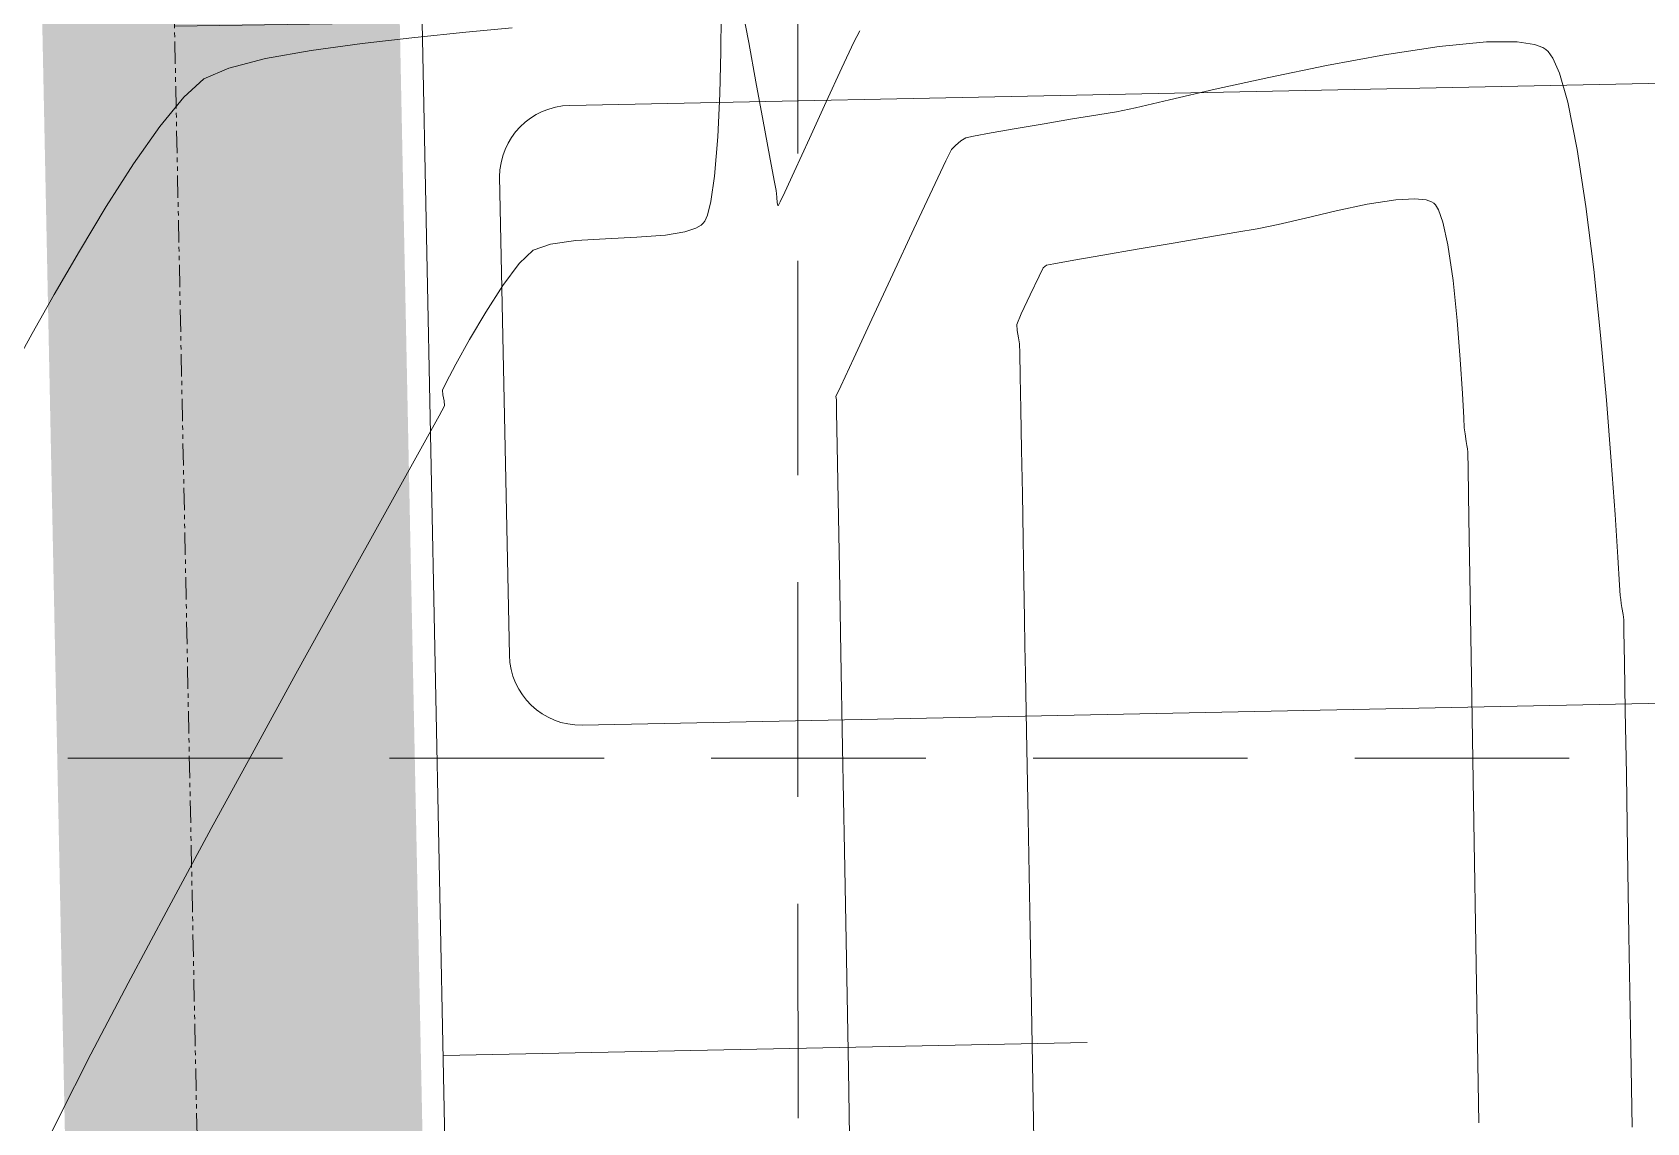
# Model space of a CAD drawing. Extents: x 2140663 to 2528301, y 336313 to 7007653.
# Drawn here: x 2527344.95 to 2527390.11, y 7006625.89 to 7006656.41 of the extents above; entities that cross this region are included whole.
import ezdxf

# ---------------------------------------------------------------- set-up
doc = ezdxf.new("R2010")
doc.units = 0
doc.header["$MEASUREMENT"] = 0
doc.linetypes.add('HIDDEN', pattern=[0.375, 0.25, -0.125])
doc.linetypes.add('PHANTOM2', pattern=[1.25, 0.625, -0.125, 0.125, -0.125, 0.125, -0.125])
for name, color, linetype in [('1 EXISTING CONTOURS', 43, 'Continuous'), ('1 SILT FENCE', 200, 'Continuous'), ('GRID', 254, 'HIDDEN'), ('SANDBAGS', 250, 'HIDDEN'), ('xdrc002ar$0$xdrc002ar$0$C-PKNG-FACE-N', 1, 'Continuous'), ('xdrc002ar$0$xdrc002ar$0$C-PKNG-STRP-N', 6, 'Continuous'), ('xdrc002pt$0$v-prop-line', 3, 'PHANTOM2')]:
    doc.layers.add(name, color=color, linetype=linetype)

msp = doc.modelspace()

# ---------------------------------------------------------------- linework, layer by layer
at = {"layer": '1 EXISTING CONTOURS', "color": 43, "lineweight": 0}
for points, elevation in [([(2527364.221395118, 7006656.884322179), (2527364.209766265, 7006655.869654811)], 600), ([(2527358.373777247, 7006656.53290363), (2527357.081461028, 7006656.411572082)], 599), ([(2527352.755159647, 7006655.902446542), (2527351.479885268, 7006655.673414613)], 599), ([(2527364.209766265, 7006655.869654811), (2527364.181016698, 7006654.690100727)], 600), ([(2527365.196623363, 7006655.0277347), (2527364.993077986, 7006656.123917499)], 600), ([(2527384.304179133, 7006656.015812145), (2527382.775149202, 7006655.784494848)], 601), ([(2527386.491501578, 7006656.141131899), (2527385.63669776, 7006656.141221479)], 601), ([(2527386.974536503, 7006656.070406447), (2527386.491501578, 7006656.141131899)], 601), ([(2527387.297183572, 7006655.930487012), (2527387.208838814, 7006655.985294475)], 601), ([(2527350.446329089, 7006655.409247749), (2527349.749474207, 7006655.106662014)], 599), ([(2527367.600712043, 7006655.413479703), (2527367.162055014, 7006654.461248649)], 600), ([(2527349.749474207, 7006655.106662014), (2527349.186877771, 7006654.597964175)], 599), ([(2527364.181016698, 7006654.690100727), (2527364.126455482, 7006653.482713279)], 600), ([(2527367.162055014, 7006654.461248649), (2527366.692847838, 7006653.437288697)], 600), ([(2527375.284477662, 7006654.186133222), (2527374.760348081, 7006654.101183675)], 601), ([(2527371.780587799, 7006653.595747776), (2527371.280384182, 7006653.504346757)], 601), ([(2527372.471795386, 7006653.716405454), (2527371.780587799, 7006653.595747776)], 601), ([(2527370.665857554, 7006653.13452149), (2527370.507412683, 7006652.812320302)], 601), ([(2527370.777224385, 7006653.246989326), (2527370.665857554, 7006653.13452149)], 601), ([(2527371.064293925, 7006653.457475875), (2527370.931587662, 7006653.372938354)], 601), ([(2527371.280384182, 7006653.504346757), (2527371.064293925, 7006653.457475875)], 601), ([(2527364.037391681, 7006652.384545821), (2527363.935458472, 7006651.676750099)], 600), ([(2527365.758145232, 7006651.981784801), (2527365.706146597, 7006652.266938382)], 600), ([(2527366.264727843, 7006652.50464969), (2527365.999954901, 7006651.933859061)], 600), ([(2527365.792775736, 7006651.640314415), (2527365.775835354, 7006651.796965096)], 600), ([(2527365.808535513, 7006651.575956849), (2527365.792775736, 7006651.640314415)], 600), ([(2527365.826317897, 7006651.576483357), (2527365.818298706, 7006651.565533882)], 600), ([(2527365.870783786, 7006651.662821169), (2527365.826317897, 7006651.576483357)], 600), ([(2527381.423974465, 7006651.413167979), (2527380.564932405, 7006651.210303684)], 602), ([(2527383.631622537, 7006651.749937802), (2527383.096790998, 7006651.72099143)], 602), ([(2527383.942996366, 7006651.716991982), (2527383.631622537, 7006651.749937802)], 602), ([(2527384.157581687, 7006651.627448773), (2527384.097910864, 7006651.66412676)], 602), ([(2527384.411121499, 7006651.099032994), (2527384.290980226, 7006651.437936825)], 602), ([(2527363.51602167, 7006650.926352027), (2527363.206878052, 7006650.825478022)], 600), ([(2527363.665510447, 7006651.013635721), (2527363.51602167, 7006650.926352027)], 600), ([(2527363.720992588, 7006651.064084281), (2527363.665510447, 7006651.013635721)], 600), ([(2527363.762388864, 7006651.120553069), (2527363.720992588, 7006651.064084281)], 600), ([(2527384.551603876, 7006650.462192557), (2527384.411121499, 7006651.099032994)], 602), ([(2527360.989788118, 7006650.631475227), (2527360.153604724, 7006650.580181281)], 600), ([(2527361.85962514, 7006650.672328875), (2527360.989788118, 7006650.631475227)], 600), ([(2527363.206878052, 7006650.825478022), (2527362.668109253, 7006650.73592585)], 600), ([(2527376.872002843, 7006650.5124085), (2527375.861699248, 7006650.337252413)], 602), ([(2527375.861699248, 7006650.337252413), (2527374.902336946, 7006650.170079145)], 602), ([(2527373.323126691, 7006649.892440544), (2527373.276538299, 7006649.856732727)], 602), ([(2527373.533727779, 7006649.930074781), (2527373.323126691, 7006649.892440544)], 602), ([(2527388.821923131, 7006647.932156696), (2527388.631141781, 7006649.77304561)], 601), ([(2527384.812069508, 7006648.348307184), (2527384.697303905, 7006649.460321315)], 602), ([(2527372.613908338, 7006648.529569237), (2527372.491856879, 7006648.233991015)], 602), ([(2527372.571728293, 7006647.687846147), (2527372.578396231, 7006647.427442645)], 602), ([(2527372.578396231, 7006647.427442645), (2527372.590832753, 7006646.787405839)], 602), ([(2527356.422747142, 7006646.391780057), (2527356.433845761, 7006646.259976714)], 600), ([(2527367.570426018, 7006646.510318145), (2527367.434135763, 7006646.21502101)], 601), ([(2527372.590832753, 7006646.787405839), (2527372.607641541, 7006645.857616941)], 602), ([(2527356.485458861, 7006645.957826556), (2527356.333784358, 7006645.676958431)], 600), ([(2527356.471875211, 7006646.091086709), (2527356.485458861, 7006645.957826556)], 600), ([(2527367.434135763, 7006646.21502101), (2527367.447558414, 7006646.123239589)], 601), ([(2527367.447558414, 7006646.123239589), (2527367.453582591, 7006645.787179098)], 601), ([(2527356.333784358, 7006645.676958431), (2527355.911890708, 7006644.916543252)], 600), ([(2527367.453582591, 7006645.787179098), (2527367.470572088, 7006644.83282875)], 601), ([(2527372.607641541, 7006645.857616941), (2527372.627426281, 7006644.72795716)], 602), ([(2527385.010881939, 7006645.339109791), (2527384.995306901, 7006645.621551468)], 602), ([(2527385.06689004, 7006644.959495013), (2527385.035954491, 7006645.167597688)], 602), ([(2527355.911890708, 7006644.916543252), (2527355.260013826, 7006643.745140987)], 600), ([(2527385.098615311, 7006644.751441543), (2527385.083949344, 7006644.845282715)], 602), ([(2527385.112110541, 7006644.657504522), (2527385.098615311, 7006644.751441543)], 602), ([(2527385.142581691, 7006642.815057184), (2527385.120117562, 7006644.179908042)], 602), ([(2527372.648790653, 7006643.488307708), (2527372.67033834, 7006642.228549794)], 602), ([(2527354.418389625, 7006642.231311598), (2527353.42725402, 7006640.443615053)], 600), ([(2527372.690673025, 7006641.038564631), (2527372.708398391, 7006640.008233428)], 602), ([(2527389.371228123, 7006640.645954794), (2527389.354324748, 7006640.935131351)], 601), ([(2527389.404649622, 7006640.420075127), (2527389.387848617, 7006640.53300207)], 601), ([(2527389.422795828, 7006640.309105954), (2527389.404649622, 7006640.420075127)], 601), ([(2527389.473098655, 7006639.9636586), (2527389.452738663, 7006640.119630686)], 601), ([(2527389.479220177, 7006639.646143536), (2527389.473098655, 7006639.9636586)], 601), ([(2527372.722118122, 7006639.227437395), (2527372.735436852, 7006638.482270388)], 602), ([(2527389.51612896, 7006637.419524014), (2527389.493910802, 7006638.775251593)], 601), ([(2527372.735436852, 7006638.482270388), (2527372.764639703, 7006636.846315294)], 602), ([(2527385.281850306, 7006634.313623069), (2527385.224934704, 7006637.790250222)], 602), ([(2527389.544833078, 7006635.647502047), (2527389.51612896, 7006637.419524014)], 601), ([(2527372.764639703, 7006636.846315294), (2527372.808062849, 7006634.413946372)], 602), ([(2527385.347276451, 7006630.316399433), (2527385.281850306, 7006634.313623069)], 602), ([(2527372.864042462, 7006631.279537885), (2527372.930914714, 7006627.537464091)], 602), ([(2527389.65944548, 7006628.519082271), (2527389.617532909, 7006631.128739931)], 601), ([(2527367.725620869, 7006630.475306715), (2527367.780787652, 7006627.3692609)], 601), ([(2527372.930914714, 7006627.537464091), (2527373.007015779, 7006623.282099253)], 602)]:
    msp.add_lwpolyline(points, dxfattribs=dict(at, elevation=elevation))
at = {"layer": '1 EXISTING CONTOURS', "color": 43, "lineweight": 0, "extrusion": (0.9829929571645981, 0.1836432578800501, 0), "elevation": 3771107.145821427}
msp.add_lwpolyline([(6423360.081904272, 600), (6423361.052963345, 600)], dxfattribs=at)
at = {"layer": '1 EXISTING CONTOURS', "color": 43, "lineweight": 0, "extrusion": (0.09969496232154533, -0.9950180473175879, 0), "elevation": -6719784.811858362}
msp.add_lwpolyline([(3213294.255021323, 599), (3213292.8173284, 599)], dxfattribs=at)
at = {"layer": '1 EXISTING CONTOURS', "color": 43, "lineweight": 0, "extrusion": (0.8912451563227314, -0.4535218532014418, 0), "elevation": -925167.240987061}
msp.add_lwpolyline([(7390865.28793069, 600), (7390864.929304635, 600)], dxfattribs=at)
at = {"layer": '1 EXISTING CONTOURS', "color": 43, "lineweight": 0, "extrusion": (0.1373494210887641, -0.9905226582600629, 0), "elevation": -6593120.992196638}
msp.add_lwpolyline([(3465761.736986134, 599), (3465760.301370832, 599)], dxfattribs=at)
at = {"layer": '1 EXISTING CONTOURS', "color": 43, "lineweight": 0, "extrusion": (0.1136690210958015, -0.9935186730218624, 0), "elevation": -6673961.795141225}
msp.add_lwpolyline([(3307414.791732654, 599), (3307413.308356918, 599)], dxfattribs=at)
at = {"layer": '1 EXISTING CONTOURS', "color": 43, "lineweight": 0, "extrusion": (0.9053794905318021, -0.4246033185508262, 0), "elevation": -686822.3497863412}
msp.add_lwpolyline([(7416811.571481021, 600), (7416810.77904832, 600)], dxfattribs=at)
at = {"layer": '1 EXISTING CONTOURS', "color": 43, "lineweight": 0, "extrusion": (0.09370044434490951, -0.9956004352799204, 0), "elevation": -6739012.746867313}
msp.add_lwpolyline([(3172793.033820951, 601.0000000000003), (3172791.695413915, 601.0000000000003)], dxfattribs=at)
at = {"layer": '1 EXISTING CONTOURS', "color": 43, "lineweight": 0, "extrusion": (0.3414281817213028, 0.9399078660839503, 0), "elevation": 7448532.294741983}
msp.add_lwpolyline([(16758.69477821514, 601), (16758.94406042574, 601)], dxfattribs=at)
at = {"layer": '1 EXISTING CONTOURS', "color": 43, "lineweight": 0, "extrusion": (-0.680126843876231, -0.7330944524677273, 0), "elevation": -6855484.538676471}
msp.add_lwpolyline([(-2912601.088905681, 601), (-2912601.177326127, 601)], dxfattribs=at)
at = {"layer": '1 EXISTING CONTOURS', "color": 43, "lineweight": 0, "extrusion": (0.8226516375657287, 0.5685457617557492, 0), "elevation": 6062763.851284084}
msp.add_lwpolyline([(4327101.329404972, 601.0000000000007), (4327101.552620387, 601.0000000000007)], dxfattribs=at)
at = {"layer": '1 EXISTING CONTOURS', "color": 43, "lineweight": 0, "extrusion": (0.2476298051348616, -0.9688547257503938, 0), "elevation": -6162583.906422267}
msp.add_lwpolyline([(4183693.203973827, 599.0000000000007), (4183692.137192451, 599.0000000000007)], dxfattribs=at)
at = {"layer": '1 EXISTING CONTOURS', "color": 43, "lineweight": 0, "extrusion": (0.2037679477992901, -0.9790192150564084, 0), "elevation": -6344651.080432232}
msp.add_lwpolyline([(3902086.521666957, 601.0000000000007), (3902084.876357686, 601.0000000000007)], dxfattribs=at)
at = {"layer": '1 EXISTING CONTOURS', "color": 43, "lineweight": 0, "extrusion": (0.1826384681530005, -0.9831801411494872, 0), "elevation": -6427207.504695985}
msp.add_lwpolyline([(3764557.432965475, 601), (3764555.783433732, 601)], dxfattribs=at)
at = {"layer": '1 EXISTING CONTOURS', "color": 43, "lineweight": 0, "extrusion": (0.9172264892636215, 0.3983661222959751, 0), "elevation": 5109401.009646056}
msp.add_lwpolyline([(5419864.183033244, 601.0000000000007), (5419864.643513083, 601.0000000000007)], dxfattribs=at)
at = {"layer": '1 EXISTING CONTOURS', "color": 43, "lineweight": 0, "extrusion": (0.9833131217731986, 0.1819211492615598, 0), "elevation": 3759850.096477435}
msp.add_lwpolyline([(6429953.528605146, 600), (6429954.647336297, 600)], dxfattribs=at)
at = {"layer": '1 EXISTING CONTOURS', "color": 43, "lineweight": 0, "extrusion": (0.2174555033333491, -0.9760702352136551, 0), "elevation": -6289394.947791145}
msp.add_lwpolyline([(3990535.66647743, 601.0000000000007), (3990534.133762372, 601.0000000000007)], dxfattribs=at)
at = {"layer": '1 EXISTING CONTOURS', "color": 43, "lineweight": 0, "extrusion": (0.9611057559615285, 0.2761806036955146, 0), "elevation": 4364189.120240066}
msp.add_lwpolyline([(6036120.413593502, 601), (6036121.251488981, 601)], dxfattribs=at)
at = {"layer": '1 EXISTING CONTOURS', "color": 43, "lineweight": 0, "extrusion": (0.7761966358214468, -0.6304909059926783, 0), "elevation": -2455912.069047603}
msp.add_lwpolyline([(7032012.40589709, 599), (7032011.346044427, 599)], dxfattribs=at)
at = {"layer": '1 EXISTING CONTOURS', "color": 43, "lineweight": 0, "extrusion": (-0.2258763596772617, 0.974155978341738, 0), "elevation": 6254699.724028165}
msp.add_lwpolyline([(-4044696.805381326, 601.0000000000007), (-4044695.824767613, 601.0000000000007)], dxfattribs=at)
at = {"layer": '1 EXISTING CONTOURS', "color": 43, "lineweight": 0, "extrusion": (0.2252657870657962, -0.9742973494665924, 0), "elevation": -6257233.409693027}
msp.add_lwpolyline([(4040777.343364105, 601), (4040776.032130608, 601)], dxfattribs=at)
at = {"layer": '1 EXISTING CONTOURS', "color": 43, "lineweight": 0, "extrusion": (0.1633008806802483, -0.9865763135049693, 0), "elevation": -6499876.448976396}
msp.add_lwpolyline([(3637640.859254883, 601.0000000000007), (3637640.144091588, 601.0000000000007)], dxfattribs=at)
at = {"layer": '1 EXISTING CONTOURS', "color": 43, "lineweight": 0, "extrusion": (0.2064340905633356, -0.9784605082747533, 0), "elevation": -6333997.997905941}
msp.add_lwpolyline([(3919349.731163833, 601), (3919349.190257262, 601)], dxfattribs=at)
at = {"layer": '1 EXISTING CONTOURS', "color": 43, "lineweight": 0, "extrusion": (0.980275393168414, 0.1976364175664783, 0), "elevation": 3862306.257462728}
msp.add_lwpolyline([(6368945.709815972, 601.0000000000007), (6368947.063540898, 601.0000000000007)], dxfattribs=at)
at = {"layer": '1 EXISTING CONTOURS', "color": 43, "lineweight": 0, "extrusion": (0.8192462407738985, -0.573441886312672, 0), "elevation": -1947387.984623888}
msp.add_lwpolyline([(7189462.267731413, 599), (7189460.985918296, 599)], dxfattribs=at)
at = {"layer": '1 EXISTING CONTOURS', "color": 43, "lineweight": 0, "extrusion": (0.9834035614543318, 0.1814316271186927, 0), "elevation": 3756648.75835333}
msp.add_lwpolyline([(6431823.426987926, 600.0000000000007), (6431824.409478662, 600.0000000000007)], dxfattribs=at)
at = {"layer": '1 EXISTING CONTOURS', "color": 43, "lineweight": 0, "extrusion": (0.1681946206851879, -0.9857538077900414, 0), "elevation": -6481745.126589112}
msp.add_lwpolyline([(3669849.302385644, 601), (3669848.501879309, 601)], dxfattribs=at)
at = {"layer": '1 EXISTING CONTOURS', "color": 43, "lineweight": 0, "extrusion": (0.1656510218278385, -0.9861844345594759, 0), "elevation": -6491191.003040049}
msp.add_lwpolyline([(3653116.345247792, 601.0000000000007), (3653115.540238776, 601.0000000000007)], dxfattribs=at)
at = {"layer": '1 EXISTING CONTOURS', "color": 43, "lineweight": 0, "extrusion": (0.9967273520419592, -0.08083678427191836, 0), "elevation": 1952697.617357634}
msp.add_lwpolyline([(7188027.161167246, 600.0000000000007), (7188026.059394073, 600.0000000000007)], dxfattribs=at)
at = {"layer": '1 EXISTING CONTOURS', "color": 43, "lineweight": 0, "extrusion": (0.9088208996114536, -0.4171864959816271, 0), "elevation": -626157.5246180976}
msp.add_lwpolyline([(7422176.33479226, 600), (7422175.308584559, 600)], dxfattribs=at)
at = {"layer": '1 EXISTING CONTOURS', "color": 43, "lineweight": 0, "extrusion": (0.6321902907721103, -0.7748131621581261, 0), "elevation": -3831067.891902883}
msp.add_lwpolyline([(6387778.496627253, 601), (6387778.297400801, 601)], dxfattribs=at)
at = {"layer": '1 EXISTING CONTOURS', "color": 43, "lineweight": 0, "extrusion": (0.8420313204316328, -0.539428637923647, 0), "elevation": -1651483.14453414}
msp.add_lwpolyline([(7263144.818466614, 599), (7263143.403914296, 599)], dxfattribs=at)
at = {"layer": '1 EXISTING CONTOURS', "color": 43, "lineweight": 0, "extrusion": (0.9835025101721844, 0.1808944788682408, 0), "elevation": 3753135.226557072}
msp.add_lwpolyline([(6433873.590114672, 600), (6433874.296313591, 600)], dxfattribs=at)
at = {"layer": '1 EXISTING CONTOURS', "color": 43, "lineweight": 0, "extrusion": (0.904353453068737, -0.4267842920289497, 0), "elevation": -704693.1144360253}
msp.add_lwpolyline([(7415132.697976613, 601.0000000000007), (7415131.818795291, 601.0000000000007)], dxfattribs=at)
at = {"layer": '1 EXISTING CONTOURS', "color": 43, "lineweight": 0, "extrusion": (0.9886032272668943, 0.1505445417060394, 0), "elevation": 3553397.487365237}
msp.add_lwpolyline([(6546313.792478601, 601), (6546315.40469946, 601)], dxfattribs=at)
at = {"layer": '1 EXISTING CONTOURS', "color": 43, "lineweight": 0, "extrusion": (0.9954505017955338, 0.09528010534744281, 0), "elevation": 3183462.051123844}
msp.add_lwpolyline([(6733967.369822369, 600), (6733967.555486753, 600)], dxfattribs=at)
at = {"layer": '1 EXISTING CONTOURS', "color": 43, "lineweight": 0, "extrusion": (0.9027241392101997, -0.4302198606377959, 0), "elevation": -732886.5217439742}
msp.add_lwpolyline([(7412396.884019705, 600.0000000000003), (7412396.583775278, 600.0000000000003)], dxfattribs=at)
at = {"layer": '1 EXISTING CONTOURS', "color": 43, "lineweight": 0, "extrusion": (0.9058330798315749, -0.4236347854967102, 0), "elevation": -678886.0536514409}
msp.add_lwpolyline([(7417539.079897149, 601), (7417537.855533415, 601)], dxfattribs=at)
at = {"layer": '1 EXISTING CONTOURS', "color": 43, "lineweight": 0, "extrusion": (0.8560064810355175, -0.5169650901416752, 0), "elevation": -1458768.812492431}
msp.add_lwpolyline([(7304289.303840827, 599.0000000000007), (7304287.848729871, 599.0000000000007)], dxfattribs=at)
at = {"layer": '1 EXISTING CONTOURS', "color": 43, "lineweight": 0, "extrusion": (0.9695664326192589, -0.2448283740459108, 0), "elevation": 735020.0973082606}
msp.add_lwpolyline([(7412184.673772914, 600.0000000000003), (7412184.27648239, 600.0000000000003)], dxfattribs=at)
at = {"layer": '1 EXISTING CONTOURS', "color": 43, "lineweight": 0, "extrusion": (0.7298284702007505, 0.6836303124382596, 0), "elevation": 6634502.927698563}
msp.add_lwpolyline([(3385869.909293965, 600), (3385869.92357536, 600)], dxfattribs=at)
at = {"layer": '1 EXISTING CONTOURS', "color": 43, "lineweight": 0, "extrusion": (0.2063213950738647, -0.978484277816856, 0), "elevation": -6334445.386649941}
msp.add_lwpolyline([(3918625.972466853, 602), (3918625.081766474, 602)], dxfattribs=at)
at = {"layer": '1 EXISTING CONTOURS', "color": 43, "lineweight": 0, "extrusion": (0.1529956828029618, -0.9882268570746575, 0), "elevation": -6537482.706253898}
msp.add_lwpolyline([(3569615.318581014, 602), (3569614.507754825, 602)], dxfattribs=at)
at = {"layer": '1 EXISTING CONTOURS', "color": 43, "lineweight": 0, "extrusion": (-0.3229665154185662, -0.9464103919116639, 0), "elevation": -7447428.382661288}
msp.add_lwpolyline([(129028.70190041, 602.0000000000007), (129028.5382140223, 602.0000000000007)], dxfattribs=at)
at = {"layer": '1 EXISTING CONTOURS', "color": 43, "lineweight": 0, "extrusion": (-0.6985419582913388, -0.7155690969476683, 0), "elevation": -6779227.256472047}
msp.add_lwpolyline([(-3085922.085377408, 602), (-3085922.149622692, 602)], dxfattribs=at)
at = {"layer": '1 EXISTING CONTOURS', "color": 43, "lineweight": 0, "extrusion": (0.8558013219007256, 0.5173046466377149, 0), "elevation": 5787512.163387554}
msp.add_lwpolyline([(4688873.925120717, 602.0000000000003), (4688874.094124805, 602.0000000000003)], dxfattribs=at)
at = {"layer": '1 EXISTING CONTOURS', "color": 43, "lineweight": 0, "extrusion": (0.9925194871940963, 0.1220863118452184, 0), "elevation": 3363898.497303304}
msp.add_lwpolyline([(6645676.883116225, 601.0000000000003), (6645678.661555166, 601.0000000000003)], dxfattribs=at)
at = {"layer": '1 EXISTING CONTOURS', "color": 43, "lineweight": 0, "extrusion": (0.9142025312669515, -0.4052576116806431, 0), "elevation": -528976.3499865732}
msp.add_lwpolyline([(7429731.779353459, 600.0000000000003), (7429731.592307953, 600.0000000000003)], dxfattribs=at)
at = {"layer": '1 EXISTING CONTOURS', "color": 43, "lineweight": 0, "extrusion": (0.9064848300357504, -0.4222383839906753, 0), "elevation": -667454.7421093937}
msp.add_lwpolyline([(7418575.218958786, 601.0000000000007), (7418573.824410678, 601.0000000000007)], dxfattribs=at)
at = {"layer": '1 EXISTING CONTOURS', "color": 43, "lineweight": 0, "extrusion": (0.1626761720317932, -0.9866795138509173, 0), "elevation": -6502174.537371078}
msp.add_lwpolyline([(3633528.444268808, 602.0000000000007), (3633527.869421417, 602.0000000000007)], dxfattribs=at)
at = {"layer": '1 EXISTING CONTOURS', "color": 43, "lineweight": 0, "extrusion": (0.1993635586281416, -0.9799255948750006, 0), "elevation": -6362129.246485348}
msp.add_lwpolyline([(3873515.038303136, 602.0000000000003), (3873514.440500136, 602.0000000000003)], dxfattribs=at)
at = {"layer": '1 EXISTING CONTOURS', "color": 43, "lineweight": 0, "extrusion": (0.2309907562650116, -0.9729559447992072, 0), "elevation": -6233361.400136301}
msp.add_lwpolyline([(4077501.607374169, 602), (4077500.822346394, 602)], dxfattribs=at)
at = {"layer": '1 EXISTING CONTOURS', "color": 43, "lineweight": 0, "extrusion": (0.334469335132406, -0.9424066340259317, 0), "elevation": -5757789.666041771}
msp.add_lwpolyline([(4725310.03786651, 600.0000000000007), (4725309.524440033, 600.0000000000007)], dxfattribs=at)
at = {"layer": '1 EXISTING CONTOURS', "color": 43, "lineweight": 0, "extrusion": (0.1329639454722986, -0.9911208751733764, 0), "elevation": -6608389.877410556}
msp.add_lwpolyline([(3436551.313005705, 600), (3436550.599144012, 600)], dxfattribs=at)
at = {"layer": '1 EXISTING CONTOURS', "color": 43, "lineweight": 0, "extrusion": (0.07841975211452318, -0.9969204293614896, 0), "elevation": -6786878.106108569}
msp.add_lwpolyline([(3069039.290108023, 600), (3069038.479126435, 600)], dxfattribs=at)
at = {"layer": '1 EXISTING CONTOURS', "color": 43, "lineweight": 0, "extrusion": (0.1696003213562783, -0.9855129278684513, 0), "elevation": -6476500.731354582}
msp.add_lwpolyline([(3679093.73555243, 602.0000000000007), (3679092.759490144, 602.0000000000007)], dxfattribs=at)
at = {"layer": '1 EXISTING CONTOURS', "color": 43, "lineweight": 0, "extrusion": (0.1674889478752525, -0.9858739535760345, 0), "elevation": -6484366.550908451}
msp.add_lwpolyline([(3665213.353375011, 602), (3665212.527491018, 602)], dxfattribs=at)
at = {"layer": '1 EXISTING CONTOURS', "color": 43, "lineweight": 0, "extrusion": (0.9895901950838133, 0.143914022228483, 0), "elevation": 3509430.221836685}
msp.add_lwpolyline([(6569985.508815544, 602), (6569986.521225777, 602)], dxfattribs=at)
at = {"layer": '1 EXISTING CONTOURS', "color": 43, "lineweight": 0, "extrusion": (0.8654201053901713, -0.5010469450924383, 0), "elevation": -1323444.448506648}
msp.add_lwpolyline([(7330015.15804165, 599.0000000000007), (7330013.755738047, 599.0000000000007)], dxfattribs=at)
at = {"layer": '1 EXISTING CONTOURS', "color": 43, "lineweight": 0, "extrusion": (-0.6934547809061685, 0.7205001504776927, 0), "elevation": 3295683.449827739}
msp.add_lwpolyline([(-6679757.670654873, 600), (-6679757.129774907, 600)], dxfattribs=at)
at = {"layer": '1 EXISTING CONTOURS', "color": 43, "lineweight": 0, "extrusion": (0.1732306731870795, -0.9848812790723315, 0), "elevation": -6462899.726501244}
msp.add_lwpolyline([(3702930.130864423, 602.0000000000003), (3702929.562764431, 602.0000000000003)], dxfattribs=at)
at = {"layer": '1 EXISTING CONTOURS', "color": 43, "lineweight": 0, "extrusion": (0.1723801526082034, -0.9850304985058952, 0), "elevation": -6466094.83852649}
msp.add_lwpolyline([(3697348.785550787, 602.0000000000003), (3697347.96415681, 602.0000000000003)], dxfattribs=at)
at = {"layer": '1 EXISTING CONTOURS', "color": 43, "lineweight": 0, "extrusion": (0.80111042552922, -0.5985165712897114, 0), "elevation": -2168902.795898539}
msp.add_lwpolyline([(7125766.300980594, 600), (7125765.536357118, 600)], dxfattribs=at)
at = {"layer": '1 EXISTING CONTOURS', "color": 43, "lineweight": 0, "extrusion": (0.9068630743787839, -0.4214253959222921, 0), "elevation": -660802.4565131189}
msp.add_lwpolyline([(7419169.329140682, 601.0000000000003), (7419167.939412392, 601.0000000000003)], dxfattribs=at)
at = {"layer": '1 EXISTING CONTOURS', "color": 43, "lineweight": 0, "extrusion": (0.9002213548798104, -0.4354325576003231, 0), "elevation": -775728.0976148658}
msp.add_lwpolyline([(7408036.121966399, 602.0000000000007), (7408035.547528909, 602.0000000000007)], dxfattribs=at)
at = {"layer": '1 EXISTING CONTOURS', "color": 43, "lineweight": 0, "extrusion": (0.8967945671756252, -0.4424471768293736, 0), "elevation": -833537.8476387761}
msp.add_lwpolyline([(7401754.642564735, 602), (7401754.38138431, 602)], dxfattribs=at)
at = {"layer": '1 EXISTING CONTOURS', "color": 43, "lineweight": 0, "extrusion": (0.6505409405673058, -0.7594711875020704, 0), "elevation": -3677188.898620117}
msp.add_lwpolyline([(6477579.771618228, 602), (6477579.712827924, 602)], dxfattribs=at)
at = {"layer": '1 EXISTING CONTOURS', "color": 43, "lineweight": 0, "extrusion": (0.8721883262656401, -0.4891702398203935, 0), "elevation": -1223122.909481855}
msp.add_lwpolyline([(7347419.765869695, 599), (7347418.510304468, 599)], dxfattribs=at)
at = {"layer": '1 EXISTING CONTOURS', "color": 43, "lineweight": 0, "extrusion": (0.840779370983543, -0.5413779172893165, 0), "elevation": -1668294.653160262}
msp.add_lwpolyline([(7259302.085423104, 600.0000000000003), (7259301.199849853, 600.0000000000003)], dxfattribs=at)
at = {"layer": '1 EXISTING CONTOURS', "color": 43, "lineweight": 0, "extrusion": (0.9052606361774748, -0.4248566588716173, 0), "elevation": -688890.3438363271}
msp.add_lwpolyline([(7416614.783649625, 602.0000000000007), (7416614.189818539, 602.0000000000007)], dxfattribs=at)
at = {"layer": '1 EXISTING CONTOURS', "color": 43, "lineweight": 0, "extrusion": (0.8612218211556595, -0.5082292541416026, 0), "elevation": -1384368.237013097}
msp.add_lwpolyline([(7318755.737436105, 600.0000000000003), (7318754.842025157, 600.0000000000003)], dxfattribs=at)
at = {"layer": '1 EXISTING CONTOURS', "color": 43, "lineweight": 0, "extrusion": (0.9071299594617436, -0.4208506108430112, 0), "elevation": -656100.6226308686}
msp.add_lwpolyline([(7419585.215678969, 601), (7419584.005776406, 601)], dxfattribs=at)
at = {"layer": '1 EXISTING CONTOURS', "color": 43, "lineweight": 0, "extrusion": (0.9978492932460968, 0.06554988915524573, 0), "elevation": 2981221.869856923}
msp.add_lwpolyline([(6825910.001616709, 602), (6825909.835135138, 602)], dxfattribs=at)
at = {"layer": '1 EXISTING CONTOURS', "color": 43, "lineweight": 0, "extrusion": (0.996910473399806, 0.07854621585903945, 0), "elevation": 3069922.103078213}
msp.add_lwpolyline([(6786483.51031264, 602), (6786484.608849214, 602)], dxfattribs=at)
at = {"layer": '1 EXISTING CONTOURS', "color": 43, "lineweight": 0, "extrusion": (0.8773048244408255, -0.4799335839601688, 0), "elevation": -1145473.75752591}
msp.add_lwpolyline([(7359923.796350311, 599), (7359922.781757459, 599)], dxfattribs=at)
at = {"layer": '1 EXISTING CONTOURS', "color": 43, "lineweight": 0, "extrusion": (0.8741705193129775, -0.4856190926683995, 0), "elevation": -1193220.813374283}
msp.add_lwpolyline([(7352337.855665224, 600.0000000000007), (7352337.063743047, 600.0000000000007)], dxfattribs=at)
at = {"layer": '1 EXISTING CONTOURS', "color": 43, "lineweight": 0, "extrusion": (0.9823188623549299, 0.1872155246279439, 0), "elevation": 3794438.975577074}
msp.add_lwpolyline([(6409599.189912692, 602), (6409598.976064625, 602)], dxfattribs=at)
at = {"layer": '1 EXISTING CONTOURS', "color": 43, "lineweight": 0, "extrusion": (0.9858264599133593, 0.1677682655769379, 0), "elevation": 3667043.885367637}
msp.add_lwpolyline([(6483325.945541754, 602.0000000000007), (6483325.773143911, 602.0000000000007)], dxfattribs=at)
at = {"layer": '1 EXISTING CONTOURS', "color": 43, "lineweight": 0, "extrusion": (0.9959848680795232, 0.08952174348511507, 0), "elevation": 3144488.361261815}
msp.add_lwpolyline([(6752257.234136368, 601), (6752259.062585401, 601)], dxfattribs=at)
at = {"layer": '1 EXISTING CONTOURS', "color": 43, "lineweight": 0, "extrusion": (0.9073797806514542, -0.4203117101210945, 0), "elevation": -651693.3452870594}
msp.add_lwpolyline([(7419972.414335395, 601), (7419971.559265113, 601)], dxfattribs=at)
at = {"layer": '1 EXISTING CONTOURS', "color": 43, "lineweight": 0, "extrusion": (0.8845010176945254, -0.4665382617721177, 0), "elevation": -1033419.309278675}
msp.add_lwpolyline([(7376495.152819478, 600.0000000000007), (7376494.578535876, 600.0000000000007)], dxfattribs=at)
at = {"layer": '1 EXISTING CONTOURS', "color": 43, "lineweight": 0, "extrusion": (0.9979994890469421, 0.06322198875425082, 0), "elevation": 2965303.01102822}
msp.add_lwpolyline([(6832843.125805389, 602.0000000000007), (6832844.078968909, 602.0000000000007)], dxfattribs=at)
at = {"layer": '1 EXISTING CONTOURS', "color": 43, "lineweight": 0, "extrusion": (0.9008726717180476, -0.4340834359332164, 0), "elevation": -764642.807168975}
msp.add_lwpolyline([(7409180.056754183, 600), (7409179.81456048, 600)], dxfattribs=at)
at = {"layer": '1 EXISTING CONTOURS', "color": 43, "lineweight": 0, "extrusion": (0.9755736215461439, 0.2196727314514511, 0), "elevation": 4004791.391348036}
msp.add_lwpolyline([(6280307.975563931, 600.0000000000007), (6280307.802445263, 600.0000000000007)], dxfattribs=at)
at = {"layer": '1 EXISTING CONTOURS', "color": 43, "lineweight": 0, "extrusion": (0.9985490219039229, 0.05385026327437138, 0), "elevation": 2901027.526429126}
msp.add_lwpolyline([(6860378.784834654, 602.0000000000007), (6860379.466179663, 602.0000000000007)], dxfattribs=at)
at = {"layer": '1 EXISTING CONTOURS', "color": 43, "lineweight": 0, "extrusion": (0.9968443137808218, 0.07938144671674127, 0), "elevation": 3075611.043943998}
msp.add_lwpolyline([(6783905.829188974, 601.0000000000003), (6783907.540380227, 601.0000000000003)], dxfattribs=at)
at = {"layer": '1 EXISTING CONTOURS', "color": 43, "lineweight": 0, "extrusion": (0.989483187924935, 0.1446479201852132, 0), "elevation": 3514301.653458805}
msp.add_lwpolyline([(6567376.608135351, 602), (6567376.781470388, 602)], dxfattribs=at)
at = {"layer": '1 EXISTING CONTOURS', "color": 43, "lineweight": 0, "extrusion": (0.9998420043110864, 0.01777544416293067, 0), "elevation": 2651514.381402871}
msp.add_lwpolyline([(6960612.733799051, 601), (6960611.238648816, 601)], dxfattribs=at)
at = {"layer": '1 EXISTING CONTOURS', "color": 43, "lineweight": 0, "extrusion": (0.9998515241710183, 0.01723164568147804, 0), "elevation": 2647733.393048433}
msp.add_lwpolyline([(6962053.620951921, 602.0000000000003), (6962052.381118386, 602.0000000000003)], dxfattribs=at)
at = {"layer": '1 EXISTING CONTOURS', "color": 43, "lineweight": 0, "extrusion": (0.9890283144060763, 0.1477260752307309, 0), "elevation": 3534719.552962727}
msp.add_lwpolyline([(6556409.46192346, 602), (6556409.57740276, 602)], dxfattribs=at)
at = {"layer": '1 EXISTING CONTOURS', "color": 43, "lineweight": 0, "extrusion": (0.9998594929124418, 0.0167628885599975, 0), "elevation": 2644481.600162551}
msp.add_lwpolyline([(6963293.42162404, 602.0000000000007), (6963293.899287635, 602.0000000000007)], dxfattribs=at)
at = {"layer": '1 EXISTING CONTOURS', "color": 43, "lineweight": 0, "extrusion": (0.9974371943004733, 0.07154749070372672, 0), "elevation": 3022219.739650056}
msp.add_lwpolyline([(6807857.888589046, 601), (6807859.387370151, 601)], dxfattribs=at)
at = {"layer": '1 EXISTING CONTOURS', "color": 43, "lineweight": 0, "extrusion": (0.8740082445837165, -0.4859110910441235, 0), "elevation": -1195676.572514834}
msp.add_lwpolyline([(7351934.351963574, 600), (7351932.619909674, 600)], dxfattribs=at)
at = {"layer": '1 EXISTING CONTOURS', "color": 43, "lineweight": 0, "extrusion": (0.9998421752102645, 0.01776582873965249, 0), "elevation": 2651447.441486446}
msp.add_lwpolyline([(6960636.73778667, 601), (6960634.779726166, 601)], dxfattribs=at)
at = {"layer": '1 EXISTING CONTOURS', "color": 43, "lineweight": 0, "extrusion": (0.9998655215837167, 0.01639935206410286, 0), "elevation": 2641949.66614192}
msp.add_lwpolyline([(6964250.933341834, 602.0000000000007), (6964253.094073171, 602.0000000000007)], dxfattribs=at)
at = {"layer": '1 EXISTING CONTOURS', "color": 43, "lineweight": 0, "extrusion": (0.9978602610766653, 0.06538271456592756, 0), "elevation": 2980094.609043609}
msp.add_lwpolyline([(6826401.764122472, 601), (6826402.955224941, 601)], dxfattribs=at)
at = {"layer": '1 EXISTING CONTOURS', "color": 43, "lineweight": 0, "extrusion": (0.9998540289543478, 0.0170856894434562, 0), "elevation": 2646717.060265306}
msp.add_lwpolyline([(6962437.557103903, 602), (6962436.366945011, 602)], dxfattribs=at)
at = {"layer": '1 EXISTING CONTOURS', "color": 43, "lineweight": 0, "extrusion": (0.9981613955288549, 0.06061211492671195, 0), "elevation": 2947429.810567947}
msp.add_lwpolyline([(6840568.079771428, 601), (6840568.867853065, 601)], dxfattribs=at)
at = {"layer": '1 EXISTING CONTOURS', "color": 43, "lineweight": 0, "extrusion": (0.9998422597010811, 0.01776107304855077, 0), "elevation": 2651414.333603729}
msp.add_lwpolyline([(6960647.391102301, 601), (6960645.047869941, 601)], dxfattribs=at)
at = {"layer": '1 EXISTING CONTOURS', "color": 43, "lineweight": 0, "extrusion": (0.9998658742150905, 0.01637783807750971, 0), "elevation": 2641799.816604121}
msp.add_lwpolyline([(6964304.913483558, 602.0000000000003), (6964307.778233992, 602.0000000000003)], dxfattribs=at)
at = {"layer": '1 EXISTING CONTOURS', "color": 43, "lineweight": 0, "extrusion": (0.9893467773719112, 0.1455780000680532, 0), "elevation": 3520477.262022198}
msp.add_lwpolyline([(6564064.939052787, 601.0000000000007), (6564065.053221779, 601.0000000000007)], dxfattribs=at)
at = {"layer": '1 EXISTING CONTOURS', "color": 43, "lineweight": 0, "extrusion": (0.8754247671103775, -0.4833544011693091, 0), "elevation": -1174182.710372752}
msp.add_lwpolyline([(7355393.98095143, 600), (7355391.70433805, 600)], dxfattribs=at)
at = {"layer": '1 EXISTING CONTOURS', "color": 43, "lineweight": 0, "extrusion": (0.9877423279663529, 0.1560932206843402, 0), "elevation": 3590098.56417496}
msp.add_lwpolyline([(6526246.663384853, 601.0000000000007), (6526246.855211467, 601.0000000000007)], dxfattribs=at)
at = {"layer": '1 EXISTING CONTOURS', "color": 43, "lineweight": 0, "extrusion": (0.9998456575507036, 0.01756875285844037, 0), "elevation": 2650080.554177005}
msp.add_lwpolyline([(6961155.799758199, 602), (6961155.018841639, 602)], dxfattribs=at)
at = {"layer": '1 EXISTING CONTOURS', "color": 43, "lineweight": 0, "extrusion": (0.9998577575047692, 0.01686608305251278, 0), "elevation": 2645204.543225119}
msp.add_lwpolyline([(6963014.972358672, 601.0000000000007), (6963015.843374513, 601.0000000000007)], dxfattribs=at)
at = {"layer": '1 EXISTING CONTOURS', "color": 43, "lineweight": 0, "extrusion": (0.9998423029226104, 0.01775863976804217, 0), "elevation": 2651397.39372222}
msp.add_lwpolyline([(6960651.500501852, 601.0000000000007), (6960648.849836046, 601.0000000000007)], dxfattribs=at)
at = {"layer": '1 EXISTING CONTOURS', "color": 43, "lineweight": 0, "extrusion": (0.8765480542084433, -0.4813143553473053, 0), "elevation": -1157049.904614282}
msp.add_lwpolyline([(7358106.256355323, 600), (7358103.826652861, 600)], dxfattribs=at)
at = {"layer": '1 EXISTING CONTOURS', "color": 43, "lineweight": 0, "extrusion": (0.8779998451863537, -0.4786609153176589, 0), "elevation": -1134789.029719023}
msp.add_lwpolyline([(7361569.823318983, 600), (7361567.319972041, 600)], dxfattribs=at)
at = {"layer": '1 EXISTING CONTOURS', "color": 43, "lineweight": 0, "extrusion": (0.999842321592579, 0.0177575885852218, 0), "elevation": 2651390.075652295}
msp.add_lwpolyline([(6960651.637375153, 601.0000000000007), (6960648.757014308, 601.0000000000007)], dxfattribs=at)
at = {"layer": '1 EXISTING CONTOURS', "color": 43, "lineweight": 0, "extrusion": (0.9998702673334657, 0.016107405207042, 0), "elevation": 2639920.379360477}
msp.add_lwpolyline([(6965014.850411247, 601), (6965016.970461397, 601)], dxfattribs=at)
at = {"layer": '1 EXISTING CONTOURS', "color": 43, "lineweight": 0, "extrusion": (0.9998405536012118, 0.01785685791012716, 0), "elevation": 2652086.302728257}
msp.add_lwpolyline([(6960386.294201948, 602.0000000000007), (6960383.15929361, 602.0000000000007)], dxfattribs=at)
at = {"layer": '1 EXISTING CONTOURS', "color": 43, "lineweight": 0, "extrusion": (0.879882512681278, -0.4751912918790502, 0), "elevation": -1105720.488124009}
msp.add_lwpolyline([(7365989.529628302, 600), (7365987.032061304, 600)], dxfattribs=at)
at = {"layer": '1 EXISTING CONTOURS', "color": 43, "lineweight": 0, "extrusion": (0.999842322738066, 0.01775752408838168, 0), "elevation": 2651389.626641642}
msp.add_lwpolyline([(6960648.928047545, 601.0000000000007), (6960645.895730074, 601.0000000000007)], dxfattribs=at)
at = {"layer": '1 EXISTING CONTOURS', "color": 43, "lineweight": 0, "extrusion": (0.9998709052097118, 0.01606776011495099, 0), "elevation": 2639644.2128908}
msp.add_lwpolyline([(6965117.119072203, 601), (6965119.518368946, 601)], dxfattribs=at)
at = {"layer": '1 EXISTING CONTOURS', "color": 43, "lineweight": 0, "extrusion": (0.8823730671081468, -0.470550497228684, 0), "elevation": -1066909.648494596}
msp.add_lwpolyline([(7371708.523558266, 600.0000000000003), (7371706.111162715, 600.0000000000003)], dxfattribs=at)
at = {"layer": '1 EXISTING CONTOURS', "color": 43, "lineweight": 0, "extrusion": (0.9998660611016476, 0.01636642468826556, 0), "elevation": 2641720.319459195}
msp.add_lwpolyline([(6964323.16736071, 602.0000000000007), (6964327.594109267, 602.0000000000007)], dxfattribs=at)
at = {"layer": '1 EXISTING CONTOURS', "color": 43, "lineweight": 0, "extrusion": (0.885781861081097, -0.4641018148851696, 0), "elevation": -1013110.911243817}
msp.add_lwpolyline([(7379292.20650079, 600), (7379289.958610745, 600)], dxfattribs=at)
at = {"layer": '1 EXISTING CONTOURS', "color": 43, "lineweight": 0, "extrusion": (0.9998708381776675, 0.01607193086995839, 0), "elevation": 2639673.266381491}
msp.add_lwpolyline([(6965100.746143748, 601.0000000000007), (6965103.498286285, 601.0000000000007)], dxfattribs=at)
at = {"layer": '1 EXISTING CONTOURS', "color": 43, "lineweight": 0, "extrusion": (0.8906909874286965, -0.4546092442013182, 0), "elevation": -934192.9377901857}
msp.add_lwpolyline([(7389695.363593653, 600), (7389693.359433222, 600)], dxfattribs=at)
at = {"layer": '1 EXISTING CONTOURS', "color": 43, "lineweight": 0, "extrusion": (0.999842280437803, 0.01775990565667279, 0), "elevation": 2651406.206497291}
msp.add_lwpolyline([(6960636.473713241, 601.0000000000007), (6960633.370697744, 601.0000000000007)], dxfattribs=at)
at = {"layer": '1 EXISTING CONTOURS', "color": 43, "lineweight": 0, "extrusion": (0.8983187671994698, -0.4393442755940094, 0), "elevation": -807958.9752711342}
msp.add_lwpolyline([(7404558.507145942, 600), (7404556.825699301, 600)], dxfattribs=at)
at = {"layer": '1 SILT FENCE', "color": 200, "linetype": 'Continuous', "lineweight": 0, "const_width": 10}
msp.add_lwpolyline([(2527399.081934685, 7006315.288383235), (2527391.900589671, 7006326.489594969), (2527366.741728181, 7006393.255902261), (2527354.340679787, 7006455.342112081), (2527350.22266781, 7006657.083685357)], dxfattribs=at)
at = {"layer": 'GRID', "color": 253, "linetype": 'HIDDEN', "lineweight": 0, "ltscale": 24}
for p, q in [((2527366.415647264, 7006032.016217309), (2527366.29970966, 7007623.616497753)), ((2527228.947377252, 7006636.093995878), (2528272.331315909, 7006636.093995878))]:
    msp.add_line(p, q, dxfattribs=at)
at = {"layer": 'SANDBAGS', "color": 2, "linetype": 'Continuous', "lineweight": 0, "const_width": 10}
msp.add_lwpolyline([(2527350.203335265, 7006657.088970589), (2527350.002599594, 7006666.870458428)], dxfattribs=at)
at = {"layer": 'xdrc002ar$0$xdrc002ar$0$C-PKNG-FACE-N', "color": 7, "lineweight": 0}
for p, q in [((2527359.984885144, 7006654.362238055), (2527408.896112042, 7006655.355276087)), ((2527358.297248406, 7006638.977818433), (2527358.02548342, 7006652.363367036)), ((2527409.248232334, 7006638.011857215), (2527360.337433691, 7006637.018827875))]:
    msp.add_line(p, q, dxfattribs=at)
at = {"layer": 'xdrc002ar$0$xdrc002ar$0$C-PKNG-FACE-N', "color": 7, "lineweight": 0, "flags": 128}
msp.add_lwpolyline([(2527355.646435559, 7006667.11594845), (2527348.726263567, 7006666.399100666), (2527348.925524108, 7006656.584695612), (2527355.858297264, 7006656.680884012), (2527356.587954893, 7006620.742230502)], dxfattribs=at)
at = {"layer": 'xdrc002ar$0$xdrc002ar$0$C-PKNG-FACE-N', "color": 7, "lineweight": 0}
for centre, radius, start, end in [((2527360.025482491, 7006652.362650936), 1.9999992, 91.16310868333822, 179.9794851642389), ((2527360.296836327, 7006639.018415797), 2, 181.1631086824399, 271.1631086775461)]:
    msp.add_arc(centre, radius, start, end, dxfattribs=at)
at = {"layer": 'xdrc002ar$0$xdrc002ar$0$C-PKNG-STRP-N', "color": 7, "linetype": 'Continuous', "lineweight": 0}
msp.add_line((2527374.458673002, 7006628.137903338), (2527356.445226803, 7006627.772178774), dxfattribs=at)
at = {"layer": 'xdrc002pt$0$v-prop-line', "color": 7, "lineweight": 0}
msp.add_line((2527352.351449143, 7006488.063281032), (2527332.689739998, 7007456.483707082), dxfattribs=at)

doc.saveas('drawing.dxf')
